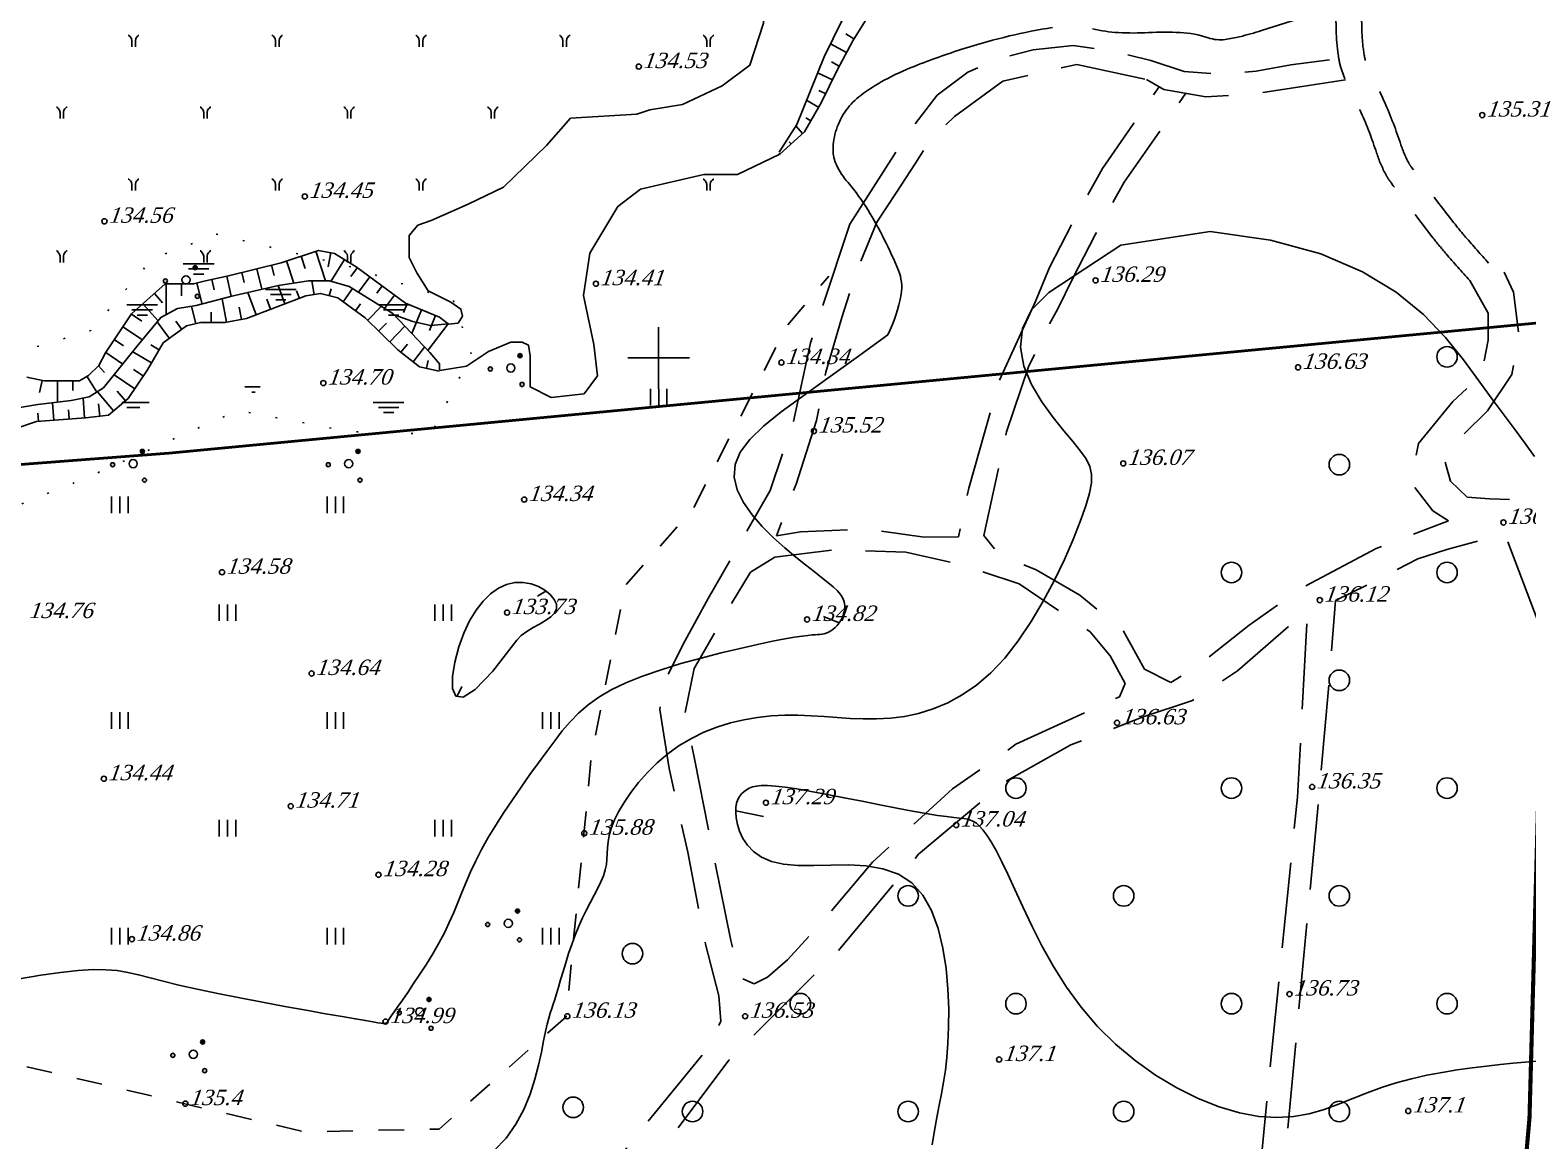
# Model space of a CAD drawing. Header units: millimetres. Extents: x 1400 to 7029, y -1119 to 1612.
# Drawn here: x 2853.9 to 2941.4, y 1367.1 to 1432 of the extents above; entities that cross this region are included whole.
import ezdxf

# ---------------------------------------------------------------- set-up
doc = ezdxf.new("R2010")
doc.units = ezdxf.units.MM
for name, pattern in [('ADOT1', [1.6, 0.1, -1.5]), ('AHIDDEN2', [3, 1.5, -1.5]), ('AHIDDEN4', [7, 5, -2])]:
    doc.linetypes.add(name, pattern=pattern)
for name, color, linetype in [('00_Північ', 7, 'Continuous'), ('00_Північ_відмітки', 7, 'Continuous'), ('01_Північ', 7, 'Continuous'), ('58', 7, 'Continuous'), ('9', 7, 'Continuous'), ('CONT-MNR', 7, 'Continuous'), ('Андрей', 7, 'Continuous'), ('кресты', 7, 'Continuous'), ('ПИКЕТЫ', 7, 'Continuous'), ('РАСТИТ', 7, 'Continuous'), ('СІТУАЦІЯ', 7, 'Continuous')]:
    doc.layers.add(name, color=color, linetype=linetype)
doc.styles.add('universw', font='timesi.ttf', dxfattribs={"oblique": 10})

# ---------------------------------------------------------------- blocks, each defined once
blk = doc.blocks.new('372')
blk.add_circle((0, 0), 1)
blk = doc.blocks.new('368')
at = {"color": 0, "linetype": 'Continuous'}
blk.add_blockref('372', (0, 0), dxfattribs=at)
blk = doc.blocks.new('402')
at = {"color": 0, "linetype": 'Continuous'}
for p, q in [((-0.81, -0.04), (-0.81, 1.58)), ((0, 1.58), (0, -0.04)), ((0.8, -0.04), (0.8, 1.58))]:
    blk.add_line(p, q, dxfattribs=at)
blk = doc.blocks.new('395_1')
at = {"linetype": 'Continuous'}
h = blk.add_hatch(color=0, dxfattribs=at)
h.paths.add_polyline_path([(-1.8, -0.1, 1), (-2.2, -0.1, 1)])
h.paths.add_polyline_path([(1.3, -1.6, 1), (0.9, -1.6, 1)])
blk.add_hatch(color=0, dxfattribs=at).paths.add_polyline_path([(1.1, 1.2, 1), (0.7, 1.2, 1)])
at = {"color": 0, "linetype": 'Continuous'}
for centre, radius in [((-2, -0.1), 0.2), ((0, 0), 0.4), ((0.9, 1.2), 0.2), ((1.1, -1.6), 0.2)]:
    blk.add_circle(centre, radius, dxfattribs=at)
blk = doc.blocks.new('403')
at = {"color": 0, "linetype": 'Continuous'}
for p, q in [((-0.45, 1.11), (-0.52, 1.11)), ((-0.38, 1.02), (-0.45, 1.11)), ((-0.31, 0.94), (-0.38, 1.02)), ((-0.21, 0.81), (-0.31, 0.94)), ((-0.17, 0.59), (-0.21, 0.81)), ((-0.17, 0), (-0.17, 0.59)), ((0.17, 0.59), (0.21, 0.81)), ((0.17, 0), (0.17, 0.59)), ((0.21, 0.81), (0.31, 0.94)), ((0.31, 0.94), (0.38, 1.02)), ((0.38, 1.02), (0.45, 1.11)), ((0.45, 1.11), (0.52, 1.11))]:
    blk.add_line(p, q, dxfattribs=at)

msp = doc.modelspace()

# ---------------------------------------------------------------- hatches: boundary and pattern name
at = {"layer": '58'}
h = msp.add_hatch(dxfattribs=at)
h.set_pattern_fill('1_468', color=3, scale=3, style=0, pattern_type=2)
h.set_pattern_definition([(0, (2819.362, 1422.821), (0, 14.7), [1.8, -12.9]), (0, (2819.962, 1422.221), (0, 14.7), [0.6, -14.1]), (0, (2819.662, 1422.521), (0, 14.7), [1.2, -13.5]), (0, (2818.762, 1418.321), (0, 14.7), [1.8, -12.9]), (0, (2819.362, 1417.721), (0, 14.7), [0.6, -14.1]), (0, (2819.062, 1418.021), (0, 14.7), [1.2, -13.5]), (0, (2826.862, 1422.221), (0, 14.7), [1.8, -12.9]), (0, (2827.462, 1421.621), (0, 14.7), [0.6, -14.1]), (0, (2827.162, 1421.921), (0, 14.7), [1.2, -13.5]), (0, (2829.862, 1410.221), (0, 14.7), [1.8, -12.9]), (0, (2830.462, 1409.621), (0, 14.7), [0.6, -14.1]), (0, (2830.162, 1409.921), (0, 14.7), [1.2, -13.5]), (0, (2821.462, 1411.121), (0, 14.7), [1.8, -12.9]), (0, (2822.062, 1410.521), (0, 14.7), [0.6, -14.1]), (0, (2821.762, 1410.821), (0, 14.7), [1.2, -13.5]), (0, (2830.162, 1415.921), (0, 14.7), [1.8, -12.9]), (0, (2830.762, 1415.321), (0, 14.7), [0.6, -14.1]), (0, (2830.462, 1415.621), (0, 14.7), [1.2, -13.5]), (0, (2823.562, 1416.821), (0, 14.7), [1.8, -12.9]), (0, (2824.162, 1416.221), (0, 14.7), [0.6, -14.1]), (0, (2823.862, 1416.521), (0, 14.7), [1.2, -13.5])])
h.paths.add_polyline_path([(2811.4891, 1422.594), (2812.7746, 1424.0814), (2813.1805, 1420.363), (2813.5188, 1416.4418), (2817.3752, 1413.3995), (2823.5319, 1416.1714), (2830.0946, 1417.794), (2836.6573, 1417.1179), (2842.5434, 1410.4248), (2848.4295, 1408.9375), (2854.1803, 1413.3319), (2860.2283, 1418.268), (2868.55, 1420.3638), (2875.0451, 1418.8765), (2879.1721, 1416.1046), (2879.2398, 1411.1693), (2876.1276, 1409.0735), (2867.6029, 1410.2904), (2864.7613, 1412.3862), (2854.2745, 1406.5721), (2847.7795, 1401.434), (2840.608, 1401.9748), (2834.9925, 1411.7102), (2829.5465, 1413.13), (2821.9013, 1410.4258), (2819.1951, 1405.6933), (2809.3173, 1409.4793), (2802.859, 1420.4431), (2792.7675, 1425.1262)])

# ---------------------------------------------------------------- linework, layer by layer
at = {"color": 6, "linetype": 'Continuous', "lineweight": 60, "flags": 128}
msp.add_lwpolyline([(3374.7034, 1362.0214, 0.24, 0.24, 0), (3263.109, 1295.3115, 0.24, 0.24, 0), (3249.1634, 1263.3117, 0.24, 0.24, 0), (3217.6097, 1221.1407, 0.24, 0.24, 0), (3221.9504, 1124.988, 0.24, 0.24, 0), (3074.2504, 1171.2569, 0.24, 0.24, 0), (2925.548, 1186.5997, 0.24, 0.24, 0), (2941.5578, 1368.4142, 0.24, 0.24, 0), (2942.8387, 1415.2605, 0, 0, 0), (3036.3911, 1417.5492, 0.24, 0.24, 0), (3140.0267, 1452.3008, 0.24, 0.24, 0), (3197.9798, 1458.7744, 0.24, 0.24, 0), (3315.7553, 1456.3401, 0.24, 0.24, 0), (3351.4513, 1474.3275, 0.24, 0.24, 0), (3374.7043, 1474.2089, 0.24, 0.24, 0)], format="xyseb", dxfattribs=at)
at = {"color": 7, "linetype": 'Continuous', "lineweight": 50, "flags": 128}
msp.add_lwpolyline([(2988.3313, 1079.2275), (2922.9913, 1084.4475), (2813.8983, 1092.7035, -0.3766589), (2787.9247, 1119.8962), (2783.6016, 1182.7664), (2781.7424, 1206.4536), (2789.3426, 1269.1769), (2794.4814, 1320.5009), (2795.8841, 1338.9113), (2799.511, 1380.6839, -0.3403459), (2821.4589, 1404.158), (2862.0179, 1407.2612), (2943.1308, 1414.9675)], format="xyb", dxfattribs=at)
at = {"layer": '00_Північ', "color": 250, "linetype": 'Continuous'}
for p, q in [((2869.756, 1418.778), (2869.9953, 1418.0511)), ((2871.4892, 1418.981), (2871.3319, 1418.1526)), ((2866.2879, 1417.8209), (2866.4348, 1417.2303)), ((2868.0346, 1418.2554), (2868.1858, 1417.6476)), ((2873.0468, 1418.1064), (2872.6665, 1417.5934)), ((2862.766, 1417.1539), (2862.766, 1416.4514)), ((2864.5355, 1417.4098), (2864.6708, 1416.8046)), ((2869.6569, 1416.3087), (2869.4883, 1416.7515)), ((2871.4005, 1416.4654), (2871.5074, 1416.8667)), ((2874.4929, 1417.0347), (2874.1814, 1416.6144)), ((2861.1802, 1416.5923), (2861.6635, 1416.0509)), ((2867.9747, 1415.6683), (2867.7489, 1416.2613)), ((2872.9415, 1415.5824), (2873.2365, 1415.9933)), ((2875.9516, 1415.9852), (2875.7463, 1415.4798)), ((2859.8404, 1415.391), (2860.4466, 1414.9841)), ((2864.4949, 1414.8979), (2864.4949, 1415.507)), ((2866.2783, 1415.0784), (2866.1456, 1415.7942)), ((2877.6192, 1415.3078), (2877.2595, 1414.4222)), ((2862.7848, 1414.4976), (2862.4273, 1414.983)), ((2874.2937, 1414.402), (2874.7496, 1414.8658)), ((2858.8372, 1413.8964), (2859.3744, 1413.5359)), ((2861.4703, 1413.3081), (2860.9811, 1413.5986)), ((2875.5954, 1413.1607), (2875.9706, 1413.6417)), ((2877.0929, 1412.2202), (2877.1916, 1412.6711)), ((2854.6194, 1411.5159), (2854.4726, 1410.8043)), ((2857.909, 1412.3589), (2858.2691, 1411.9755)), ((2860.5314, 1411.7729), (2859.9621, 1412.1539)), ((2856.4169, 1411.4921), (2856.4169, 1410.9313)), ((2859.4839, 1410.3183), (2859.0006, 1410.8862)), ((2856.2023, 1409.2601), (2856.1619, 1409.7928)), ((2857.9943, 1409.4262), (2857.9147, 1410.1359)), ((2854.4074, 1409.1241), (2854.3707, 1409.609))]:
    msp.add_line(p, q, dxfattribs=at)
at = {"layer": '00_Північ', "linetype": 'Continuous'}
for p, q in [((2870.6108, 1419.0594), (2871.1822, 1417.3243)), ((2872.2848, 1418.5849), (2871.493, 1417.3019)), ((2867.1612, 1418.0382), (2867.4594, 1416.8398)), ((2868.9011, 1418.4965), (2869.3294, 1417.1958)), ((2861.866, 1417.1539), (2861.866, 1415.3595)), ((2863.6602, 1417.2008), (2863.9666, 1415.9746)), ((2865.4139, 1417.606), (2865.6761, 1416.4322)), ((2868.8158, 1415.9885), (2868.4093, 1417.0563)), ((2870.5237, 1416.5355), (2870.3867, 1417.3243)), ((2872.2105, 1416.1073), (2872.7651, 1416.8798)), ((2873.7698, 1417.5705), (2873.1027, 1416.6703)), ((2860.5088, 1415.993), (2861.3964, 1414.9988)), ((2865.3934, 1414.9144), (2865.1387, 1416.2884)), ((2867.1336, 1415.3481), (2866.6371, 1416.6524)), ((2875.216, 1416.4988), (2874.6373, 1415.718)), ((2863.6029, 1414.8323), (2863.353, 1415.8408)), ((2873.6519, 1415.0329), (2874.4435, 1415.8383)), ((2876.7854, 1415.6465), (2876.2203, 1414.2555)), ((2859.3388, 1414.6437), (2860.4817, 1413.8766)), ((2862.0602, 1413.9638), (2861.3446, 1414.9352)), ((2874.9356, 1413.7711), (2875.824, 1414.6749)), ((2878.3623, 1414.8122), (2877.1553, 1413.2661)), ((2876.305, 1412.6072), (2876.9711, 1413.4611)), ((2858.3357, 1413.1492), (2859.3429, 1412.4731)), ((2861.0107, 1412.5343), (2859.918, 1413.1832)), ((2857.2413, 1411.758), (2857.8139, 1410.8325)), ((2860.0308, 1411.025), (2858.8241, 1411.8327)), ((2855.5169, 1411.4921), (2855.5169, 1410.2476)), ((2858.7985, 1409.735), (2857.847, 1410.8531)), ((2855.3049, 1409.1921), (2855.2277, 1410.2104)), ((2857.0997, 1409.3282), (2857.0119, 1410.4861))]:
    msp.add_line(p, q, dxfattribs=at)
at = {"layer": '00_Північ', "linetype": 'Continuous', "flags": 128}
for points in [[(2878.3644, 1414.8037), (2878.9349, 1414.8683), (2879.182, 1415.2739), (2879.0937, 1415.6795), (2878.4997, 1416.0851), (2877.1871, 1416.7548), (2876.5254, 1417.8067), (2876.0751, 1418.6937), (2876.0751, 1419.9747), (2876.5899, 1420.5942), (2877.3674, 1420.8567), (2879.5178, 1421.811), (2881.5877, 1422.813), (2884.0992, 1425.2497), (2885.5055, 1426.8409), (2889.3849, 1427.0801), (2890.1481, 1427.3343), (2892.0561, 1427.6348), (2894.3604, 1428.7334), (2895.9922, 1429.9307), (2896.7933, 1432.3963), (2896.7933, 1434.9479)], [(2897.7305, 1424.7381), (2899.1767, 1426.0377), (2900.1624, 1427.7267), (2901.0919, 1429.6534), (2902.0042, 1431.3564), (2903.4805, 1433.7273)], [(2877.8751, 1412.086), (2879.4305, 1412.3451), (2880.7178, 1413.2027), (2882.0074, 1413.7419), (2882.6834, 1413.7419), (2883.048, 1413.5819), (2883.1548, 1412.9419), (2883.1548, 1411.1375), (2884.3767, 1410.5108), (2886.3003, 1410.7392), (2887.0774, 1411.7914), (2886.8643, 1413.6203), (2886.2641, 1416.4737), (2886.6309, 1418.9593), (2888.2688, 1421.675), (2889.5972, 1422.681), (2893.3061, 1423.5514), (2895.2729, 1423.5514), (2897.7455, 1424.7308)], [(2877.8478, 1412.1142), (2877.8478, 1412.4816), (2877.2776, 1413.1367), (2875.1233, 1415.4164), (2872.5691, 1417.0014), (2871.4128, 1417.3243), (2870.1884, 1417.3243), (2868.4344, 1417.062), (2865.7036, 1416.4396), (2863.6268, 1415.8836), (2862.5245, 1415.7111), (2861.5551, 1415.1935), (2860.1652, 1413.4883), (2858.2159, 1411.0819), (2857.3666, 1410.5551), (2856.309, 1410.3495), (2854.3699, 1410.1), (2853.3123, 1409.9238)], [(2853.0227, 1408.6913), (2854.2895, 1409.1151), (2857.1621, 1409.3329), (2858.5027, 1409.4832), (2859.6556, 1410.4644), (2860.7724, 1412.1329), (2861.7037, 1413.7011), (2863.0548, 1414.6965), (2863.8675, 1414.8979), (2865.3047, 1414.8979), (2866.5644, 1415.1314), (2870.0254, 1416.449), (2870.895, 1416.5999), (2871.8953, 1416.3336), (2873.503, 1415.1793), (2875.4074, 1413.3074), (2876.6873, 1412.309), (2877.8268, 1412.0594)], [(2875.1361, 1415.3723), (2876.2923, 1414.9554), (2877.3174, 1414.7171), (2878.3644, 1414.8154)]]:
    msp.add_lwpolyline(points, dxfattribs=at)
at = {"layer": '00_Північ', "color": 5, "linetype": 'Continuous', "flags": 128}
msp.add_lwpolyline([(2897.7084, 1424.8429), (2898.7283, 1426.4782), (2900.322, 1430.414), (2901.3834, 1432.5634)], dxfattribs=at)
at = {"layer": '00_Північ', "linetype": 'AHIDDEN4', "flags": 128}
msp.add_lwpolyline([(2907.9482, 1426.9412), (2910.7775, 1429.0039), (2915.1084, 1429.9773), (2919.1634, 1429.1002)], dxfattribs=at)
at = {"layer": '00_Північ_відмітки', "color": 7, "linetype": 'Continuous'}
msp.add_circle((2889.4958, 1429.8508), 0.15, dxfattribs=at)
at = {"layer": '9', "color": 3, "linetype": 'ADOT1', "flags": 128}
msp.add_lwpolyline([(2801.6533, 1423.0556), (2804.8831, 1425.3461), (2809.9884, 1425.5022), (2813.7392, 1423.9926), (2813.9997, 1421.598), (2813.5146, 1415.5591), (2818.6967, 1414.117), (2822.8293, 1416.0179), (2829.289, 1418.6285), (2837.5541, 1416.9898), (2841.6211, 1412.8603), (2850.2142, 1412.2704), (2857.4574, 1414.4234), (2861.0652, 1418.6185), (2864.8041, 1420.0605), (2872.4133, 1418.2252), (2878.6593, 1416.1886), (2879.7088, 1413.0423), (2877.3474, 1408.3884), (2872.6244, 1408.5195), (2866.0648, 1409.7649), (2857.0781, 1405.7665), (2845.9641, 1401.3012), (2839.1421, 1404.0542), (2835.9935, 1411.7889), (2831.4674, 1413.5587), (2824.3174, 1410.4124), (2820.7096, 1405.4308), (2818.7778, 1402.8778), (2812.2838, 1404.3199), (2806.5113, 1411.268), (2801.6572, 1419.1337), (2801.1356, 1422.0314)], dxfattribs=at)
at = {"layer": 'CONT-MNR', "color": 250, "linetype": 'Continuous'}
for p, q in [((2902.0723, 1431.4658), (2901.6016, 1431.759)), ((2901.2151, 1429.8834), (2900.7598, 1430.1272)), ((2900.4231, 1428.2672), (2900.0172, 1428.463)), ((2899.5576, 1426.6904), (2899.2569, 1426.8658)), ((2898.3999, 1425.3397), (2898.2873, 1425.465))]:
    msp.add_line(p, q, dxfattribs=at)
at = {"layer": 'CONT-MNR', "linetype": 'Continuous'}
for p, q in [((2901.6401, 1430.6767), (2900.7003, 1431.1801)), ((2900.8142, 1429.0778), (2899.9498, 1429.4948)), ((2900.0112, 1427.4677), (2899.2976, 1427.8841)), ((2899.0693, 1425.9412), (2898.6703, 1426.3852)), ((2897.7305, 1424.7381), (2897.6789, 1424.7955))]:
    msp.add_line(p, q, dxfattribs=at)
at = {"layer": 'CONT-MNR', "color": 30, "linetype": 'Continuous', "flags": 128}
for points in [[(2916.0132, 1432.0613, 0.0450399), (2917.5305, 1431.8401, 0.026696), (2919.2928, 1431.8378, -0.0253768), (2921.1465, 1431.8401, -0.0687306), (2922.7783, 1431.5319, 0.1155898), (2923.7698, 1431.4386, 0.025814), (2924.6136, 1431.5991, 0.0166327), (2925.8969, 1431.9582), (2929.7279, 1433.1691)], [(2904.0459, 1414.1834, 0.077786), (2904.8286, 1416.5452, 0.1394745), (2904.6709, 1417.9424, 0.0192864), (2903.8433, 1419.7559, 0.0197803), (2902.9008, 1421.4558, 0.0413302), (2901.7239, 1423.0753, -0.0667973), (2901.0457, 1424.1159, -0.1115194), (2900.8483, 1424.9899, -0.0820396), (2901.0457, 1426.1848, -0.0737314), (2901.6246, 1427.3116, -0.0773914), (2902.4706, 1428.1732, -0.0357038), (2903.8454, 1429.0518, -0.0302551), (2905.5894, 1429.866, -0.0170094), (2908.5064, 1430.9053, -0.0190692), (2911.1685, 1431.6424, -0.0183267), (2913.6852, 1432.1404, -0.0434815)]]:
    msp.add_lwpolyline(points, format="xyb", dxfattribs=at)
for points, elevation in [([(2913.4651, 1416.6455), (2917.6714, 1419.4159), (2922.8844, 1420.2176)], 40.8), ([(2884.0665, 1399.2049), (2883.5749, 1398.8993)], 40.2), ([(2901.2058, 1397.3434), (2900.3003, 1397.7106)], 40.5), ([(2878.8877, 1393.053), (2879.1444, 1393.6198)], 40.2), ([(2895.1638, 1386.3595), (2896.7821, 1386.0353)], 41.1)]:
    msp.add_lwpolyline(points, dxfattribs=dict(at, elevation=elevation))
for points in [[(2941.8576, 1407.0715), (2941.3051, 1407.8307), (2940.7165, 1408.6207), (2940.0773, 1409.4735), (2939.3731, 1410.4211), (2938.5894, 1411.4955), (2937.7022, 1412.7123), (2936.65, 1414.0228), (2935.3614, 1415.3622), (2933.7655, 1416.6653), (2931.7909, 1417.8674), (2929.3667, 1418.9034), (2926.4216, 1419.7085), (2922.8844, 1420.2176)], [(2913.4651, 1416.6455), (2912.4417, 1415.6294), (2911.9154, 1414.5535), (2911.7997, 1413.4484), (2912.0078, 1412.345), (2912.453, 1411.274), (2913.0487, 1410.2663), (2913.7082, 1409.3525), (2914.3449, 1408.5636), (2914.8865, 1407.9181), (2915.3189, 1407.3856), (2915.6421, 1406.9238), (2915.8564, 1406.49), (2915.962, 1406.042), (2915.9592, 1405.537), (2915.8481, 1404.9328), (2915.6289, 1404.1867), (2915.3036, 1403.2705), (2914.8809, 1402.2128), (2914.3713, 1401.0563), (2913.7853, 1399.8438), (2913.1333, 1398.6181), (2912.4258, 1397.4219), (2911.6733, 1396.298), (2910.8862, 1395.2891), (2910.0743, 1394.4288), (2909.2441, 1393.7139), (2908.4012, 1393.1318), (2907.5515, 1392.6702), (2906.7006, 1392.3165), (2905.8543, 1392.0582), (2905.0184, 1391.8829), (2904.1985, 1391.7782), (2903.3986, 1391.7314), (2902.616, 1391.7298), (2901.8459, 1391.7607), (2901.0839, 1391.8113), (2900.3253, 1391.8688), (2899.5655, 1391.9203), (2898.8, 1391.9531), (2898.0241, 1391.9544), (2897.2352, 1391.9131), (2896.4381, 1391.825), (2895.6395, 1391.6878), (2894.8464, 1391.4989), (2894.0653, 1391.256), (2893.3031, 1390.9565), (2892.5666, 1390.598), (2891.8625, 1390.1781), (2891.1972, 1389.6972), (2890.5761, 1389.1674), (2890.0041, 1388.6034), (2889.4864, 1388.0202), (2889.0277, 1387.4326), (2888.6332, 1386.8556), (2888.3079, 1386.3039), (2888.0567, 1385.7925), (2887.8811, 1385.3323), (2887.7689, 1384.9183), (2887.7041, 1384.5416), (2887.6709, 1384.1933), (2887.6535, 1383.8645), (2887.6361, 1383.5463), (2887.6027, 1383.2298), (2887.5377, 1382.906), (2887.4289, 1382.5674), (2887.2804, 1382.211), (2887.0997, 1381.8354), (2886.8948, 1381.4391), (2886.6732, 1381.0205), (2886.4428, 1380.578), (2886.2113, 1380.1102), (2885.9864, 1379.6154), (2885.7746, 1379.0944), (2885.5771, 1378.5571), (2885.3937, 1378.0155), (2885.2243, 1377.4816), (2885.0688, 1376.9677), (2884.927, 1376.4856), (2884.7989, 1376.0476), (2884.6842, 1375.6657), (2884.5823, 1375.3458), (2884.49, 1375.0692), (2884.4037, 1374.811), (2884.3196, 1374.5464), (2884.2339, 1374.2505), (2884.1431, 1373.8984), (2884.0433, 1373.4653), (2883.9308, 1372.9263), (2883.7999, 1372.2655), (2883.6359, 1371.5039), (2883.4222, 1370.6713), (2883.1421, 1369.7976), (2882.7791, 1368.9127), (2882.3163, 1368.0464), (2881.7372, 1367.2287), (2881.0251, 1366.4895)], [(2904.0459, 1414.1834), (2902.2022, 1412.8282), (2900.5429, 1411.6431), (2899.0797, 1410.6012), (2897.8245, 1409.6759), (2896.7892, 1408.8402), (2895.9855, 1408.0673), (2895.4254, 1407.3306), (2895.1206, 1406.6031), (2895.0739, 1405.8645), (2895.2521, 1405.1202), (2895.6127, 1404.3818), (2896.1133, 1403.6612), (2896.7114, 1402.9701), (2897.3648, 1402.3202), (2898.031, 1401.7233), (2898.6676, 1401.1912), (2899.2397, 1400.7319), (2899.7422, 1400.3388), (2900.1773, 1400.0015), (2900.5474, 1399.7098), (2900.8548, 1399.4532), (2901.1018, 1399.2214), (2901.2908, 1399.0041), (2901.4241, 1398.791), (2901.5046, 1398.574), (2901.5379, 1398.3546), (2901.5302, 1398.1366), (2901.4878, 1397.9238), (2901.4168, 1397.7199), (2901.3235, 1397.5288), (2901.2141, 1397.3541), (2901.0948, 1397.1998), (2900.971, 1397.0686), (2900.8443, 1396.9595), (2900.7157, 1396.8707), (2900.5861, 1396.8003), (2900.4563, 1396.7463), (2900.3272, 1396.7069), (2900.1997, 1396.6802), (2900.0746, 1396.6642), (2899.9491, 1396.6563), (2899.8048, 1396.6502), (2899.6197, 1396.6392), (2899.3717, 1396.6163), (2899.0389, 1396.5745), (2898.5991, 1396.5071), (2898.0302, 1396.4069), (2897.3103, 1396.2672), (2896.4276, 1396.0828), (2895.4114, 1395.856), (2894.3014, 1395.5909), (2893.1372, 1395.2917), (2891.9586, 1394.9624), (2890.8053, 1394.6073), (2889.7168, 1394.2303), (2888.7328, 1393.8357), (2887.8828, 1393.4261), (2887.1551, 1392.9988), (2886.5275, 1392.5499), (2885.9781, 1392.0751), (2885.485, 1391.5704), (2885.026, 1391.0318), (2884.5793, 1390.4551), (2884.1227, 1389.8362), (2883.6399, 1389.1735), (2883.1363, 1388.4749), (2882.6232, 1387.7505), (2882.1115, 1387.0108), (2881.6125, 1386.2659), (2881.1372, 1385.5261), (2880.6968, 1384.8017), (2880.3023, 1384.103), (2879.9609, 1383.4374), (2879.6642, 1382.8012), (2879.3998, 1382.1878), (2879.1554, 1381.5907), (2878.9187, 1381.0033), (2878.6772, 1380.4191), (2878.4186, 1379.8316), (2878.1305, 1379.2341), (2877.8048, 1378.6233), (2877.4499, 1378.0084), (2877.0784, 1377.4017), (2876.703, 1376.8157), (2876.3361, 1376.2626), (2875.9904, 1375.7549), (2875.6786, 1375.3049), (2875.4132, 1374.9249), (2875.2035, 1374.6236), (2875.0452, 1374.3946), (2874.9308, 1374.2276), (2874.8527, 1374.1126), (2874.8034, 1374.0392), (2874.7751, 1373.9975), (2874.7604, 1373.9771), (2874.7517, 1373.968), (2874.7427, 1373.9616), (2874.732, 1373.9561), (2874.7196, 1373.9515), (2874.7054, 1373.9476), (2874.6895, 1373.9443), (2874.6716, 1373.9416), (2874.6519, 1373.9392), (2874.6301, 1373.9372), (2874.602, 1373.9361), (2874.5458, 1373.9401), (2874.4355, 1373.9538), (2874.2449, 1373.9819), (2873.948, 1374.0294), (2873.5187, 1374.1009), (2872.931, 1374.2011), (2872.1587, 1374.335), (2871.1883, 1374.5052), (2870.0564, 1374.7067), (2868.8117, 1374.9326), (2867.5033, 1375.1759), (2866.1802, 1375.4295), (2864.8913, 1375.6865), (2863.6855, 1375.9398), (2862.6119, 1376.1825), (2861.7039, 1376.4078), (2860.9329, 1376.61), (2860.2551, 1376.7836), (2859.6265, 1376.923), (2859.003, 1377.0229), (2858.3408, 1377.0776), (2857.5957, 1377.0816), (2856.724, 1377.0296), (2855.6955, 1376.9183), (2854.537, 1376.7541), (2853.2888, 1376.5455)], [(2882.3634, 1396.3252), (2880.9664, 1394.5212), (2879.9374, 1393.4551), (2879.2315, 1393.0087), (2878.8035, 1393.0638), (2878.6084, 1393.5023), (2878.6013, 1394.2059), (2878.7371, 1395.0566), (2878.9708, 1395.9362), (2879.2639, 1396.7458), (2879.6033, 1397.4635), (2879.9826, 1398.0869), (2880.3954, 1398.6135), (2880.8351, 1399.0407), (2881.2954, 1399.3661), (2881.7696, 1399.5871), (2882.2514, 1399.7011), (2882.7324, 1399.7091), (2883.1973, 1399.625), (2883.6291, 1399.4663), (2884.0106, 1399.2505), (2884.3246, 1398.9948), (2884.5542, 1398.7167), (2884.6821, 1398.4336), (2884.6913, 1398.1629), (2884.5724, 1397.9178), (2884.3464, 1397.6939), (2884.0424, 1397.483), (2883.6893, 1397.2765), (2883.3159, 1397.0659), (2882.9512, 1396.8428), (2882.6241, 1396.5987), (2882.3634, 1396.3252)]]:
    msp.add_lwpolyline(points, dxfattribs=at)
at = {"layer": 'CONT-MNR', "color": 30, "linetype": 'Continuous', "elevation": 41.1}
msp.add_lwpolyline([(2941.9652, 1371.7404), (2941.3106, 1371.6796), (2940.6047, 1371.6099), (2939.8493, 1371.5312), (2939.0475, 1371.4425), (2938.2076, 1371.3402), (2937.3391, 1371.2199), (2936.4516, 1371.0771), (2935.5548, 1370.9075), (2934.6581, 1370.7066), (2933.7711, 1370.4701), (2932.9035, 1370.1936), (2932.0607, 1369.8775), (2931.2322, 1369.5416), (2930.4034, 1369.2107), (2929.5598, 1368.9095), (2928.6866, 1368.6626), (2927.7694, 1368.4949), (2926.7935, 1368.431), (2925.7443, 1368.4956), (2924.6139, 1368.7079), (2923.4201, 1369.0649), (2922.1876, 1369.5578), (2920.941, 1370.1781), (2919.7048, 1370.9172), (2918.5035, 1371.7664), (2917.3618, 1372.7172), (2916.3042, 1373.7609), (2915.3499, 1374.8854), (2914.4965, 1376.0651), (2913.7362, 1377.2708), (2913.0614, 1378.4732), (2912.4642, 1379.6433), (2911.9369, 1380.7519), (2911.4718, 1381.7697), (2911.0611, 1382.6677), (2910.6974, 1383.4238), (2910.3757, 1384.0452), (2910.0909, 1384.5462), (2909.8383, 1384.9409), (2909.6132, 1385.2438), (2909.4106, 1385.4691), (2909.2259, 1385.631), (2909.0541, 1385.744), (2908.8879, 1385.8214), (2908.7102, 1385.8737), (2908.501, 1385.9105), (2908.2407, 1385.9415), (2907.9093, 1385.9763), (2907.4872, 1386.0245), (2906.9545, 1386.0958), (2906.2914, 1386.1998), (2905.4877, 1386.3427), (2904.5704, 1386.5174), (2903.5764, 1386.7133), (2902.5422, 1386.9198), (2901.5046, 1387.1265), (2900.5002, 1387.3227), (2899.5657, 1387.4979), (2898.7378, 1387.6416), (2898.0443, 1387.7455), (2897.4772, 1387.8107), (2897.0197, 1387.8408), (2896.6551, 1387.8392), (2896.3665, 1387.8094), (2896.1371, 1387.7548), (2895.9502, 1387.6789), (2895.7888, 1387.5852), (2895.6398, 1387.4758), (2895.5036, 1387.3477), (2895.3845, 1387.1967), (2895.2866, 1387.0185), (2895.2139, 1386.8086), (2895.1707, 1386.5629), (2895.161, 1386.2769), (2895.1889, 1385.9465), (2895.2599, 1385.5713), (2895.3848, 1385.167), (2895.5757, 1384.7534), (2895.8449, 1384.3501), (2896.2045, 1383.977), (2896.6667, 1383.6537), (2897.2435, 1383.3999), (2897.9472, 1383.2355), (2898.7819, 1383.1696), (2899.7191, 1383.1699), (2900.7225, 1383.1935), (2901.7557, 1383.1976), (2902.7823, 1383.1392), (2903.7658, 1382.9755), (2904.6699, 1382.6637), (2905.458, 1382.1609), (2906.1025, 1381.4391), (2906.6096, 1380.5297), (2906.9943, 1379.4788), (2907.2716, 1378.3329), (2907.4564, 1377.1381), (2907.5637, 1375.9407), (2907.6084, 1374.7869), (2907.6055, 1373.723), (2907.5682, 1372.7829), (2907.5029, 1371.9511), (2907.4141, 1371.1999), (2907.3066, 1370.5014), (2907.1849, 1369.828), (2907.0537, 1369.1517), (2906.9175, 1368.4448), (2906.781, 1367.6796), (2906.6461, 1366.8362)], dxfattribs=at)
at = {"layer": 'Андрей', "linetype": 'Continuous', "flags": 128}
msp.add_lwpolyline([(2878.3623, 1414.8122), (2877.8451, 1415.216), (2875.8571, 1416.0236), (2872.9802, 1418.1558), (2871.7115, 1418.9387), (2870.781, 1419.1155), (2868.5847, 1418.3923), (2865.5155, 1417.6287), (2864.1692, 1417.328), (2863.4722, 1417.1539), (2861.8091, 1417.1539), (2859.8492, 1415.4041), (2858.3164, 1413.1205), (2857.9323, 1412.3809), (2857.3232, 1411.8086), (2856.8115, 1411.4921), (2855.9229, 1411.4921), (2854.7349, 1411.4921), (2853.7289, 1411.6996)], dxfattribs=at)
at = {"layer": 'кресты', "color": 3, "linetype": 'Continuous'}
for p, q in [((2890.6513, 1411.0275), (2890.6513, 1414.6275)), ((2888.8513, 1412.8275), (2892.4513, 1412.8275))]:
    msp.add_line(p, q, dxfattribs=at)
at = {"layer": 'ПИКЕТЫ', "color": 7, "linetype": 'Continuous'}
for centre in [(2938.7967, 1427.0179), (2869.9727, 1422.268), (2858.2622, 1420.8117), (2886.9884, 1417.1641), (2916.1966, 1417.3595), (2897.8293, 1412.5584), (2928.0315, 1412.2767), (2871.056, 1411.3584), (2899.7331, 1408.5545), (2917.8143, 1406.6633), (2882.7987, 1404.5506), (2940.0335, 1403.2142), (2865.1344, 1400.3022), (2929.2997, 1398.6736), (2881.7967, 1397.9441), (2899.3323, 1397.5437), (2870.3714, 1394.3868), (2917.4487, 1391.5032), (2858.2299, 1388.2358), (2928.8539, 1387.7589), (2869.1521, 1386.6342), (2896.9274, 1386.8332), (2908.05, 1385.5319), (2886.3088, 1385.0528), (2874.2814, 1382.6291), (2859.8706, 1378.8632), (2927.5299, 1375.6547), (2874.6903, 1374.043), (2885.3172, 1374.3572), (2895.7138, 1374.3572), (2910.5581, 1371.8271), (2862.9942, 1369.2484), (2934.4714, 1368.8206)]:
    msp.add_circle(centre, 0.15, dxfattribs=at)
at = {"layer": 'РАСТИТ', "color": 7, "linetype": 'AHIDDEN2', "flags": 128}
msp.add_lwpolyline([(2844.9568, 1373.4597), (2869.9671, 1367.6023), (2877.8212, 1367.767), (2885.2504, 1374.3288), (2886.7355, 1389.663), (2888.7155, 1399.556), (2892.6756, 1404.0078), (2898.1208, 1414.6428), (2900.5958, 1417.6107)], dxfattribs=at)
at = {"layer": 'СІТУАЦІЯ', "color": 7, "linetype": 'AHIDDEN4', "flags": 128}
for points in [[(2938.0618, 1417.3574, -0.0070318), (2936.6819, 1418.9156, -0.0124054), (2935.9346, 1419.8286, -0.0045529), (2933.4446, 1423.0906, -0.0374213), (2933.1756, 1423.5121, -0.0444995), (2932.6174, 1424.8165, 0.0251982), (2931.7224, 1427.1534, 0.0164227), (2931.0372, 1428.5756, -0.0283818), (2930.6602, 1429.4082, -0.0505309), (2930.4136, 1430.3087, -0.0323895), (2930.266, 1431.7557, -0.0120634), (2930.2452, 1433.3851, -0.011617), (2930.3037, 1435.0761, -0.0142844), (2930.4708, 1437.005, 0.0171084), (2930.6012, 1438.6164, 0.0138344), (2930.6328, 1440.2882, 0.0185913), (2930.5756, 1441.5313, 0.0142315), (2930.4789, 1442.3936, 0.0082132), (2930.2446, 1443.8786, 0.0135899), (2929.7628, 1446.2544, 0.0213543), (2929.3512, 1447.7417, 0.0174441), (2928.7477, 1449.4076, -0.0099586), (2927.6472, 1452.309, -0.0056011), (2926.9893, 1454.2209, -0.0091613), (2926.6217, 1455.4012, -0.0670538), (2926.4829, 1456.3215, -0.0456867), (2926.5858, 1457.6804, -0.0520152), (2926.9627, 1459.0382, -0.0537652), (2927.595, 1460.2462, -0.0176628), (2928.5231, 1461.5328, -0.0175364), (2929.5466, 1462.7596, -0.0098188), (2931.0485, 1464.3717, -0.0101642), (2932.5604, 1465.8698, -0.0523733), (2934.4577, 1467.3297, 0.0927894), (2935.4648, 1468.2424), (2937.5744, 1471.0204), (2940.362, 1474.6911, -0.0393009), (2940.8632, 1475.2533, 0.0070066), (2943.8676, 1478.2146, 0.0051894), (2944.5916, 1478.9639, 0.0024641), (2946.0919, 1480.565)], [(2939.1707, 1418.3676, -0.0070318), (2937.8188, 1419.8942, -0.0124054), (2937.1186, 1420.7496, -0.0045529), (2934.6452, 1423.9899, -0.0374213), (2934.4968, 1424.2223, -0.0444995), (2934.0434, 1425.2818, 0.0251982), (2933.0944, 1427.7597, 0.0164227), (2932.3664, 1429.2707, -0.0283818), (2932.0596, 1429.9483, -0.0505309), (2931.8928, 1430.5572, -0.0323895), (2931.765, 1431.811, -0.0120634), (2931.7451, 1433.368, -0.011617), (2931.8012, 1434.9894, -0.0142844), (2931.9609, 1436.8329, 0.0171084), (2932.0996, 1438.5466, 0.0138344), (2932.1327, 1440.3014, 0.0185913), (2932.0704, 1441.6558, 0.0142315), (2931.9643, 1442.603, 0.0082132), (2931.7223, 1444.1367, 0.0135899), (2931.2242, 1446.5924, 0.0213543), (2930.7785, 1448.2031, 0.0174441), (2930.1393, 1449.9674, -0.0099586), (2929.06, 1452.8129, -0.0056011), (2928.413, 1454.693, -0.0091613), (2928.0618, 1455.8209, -0.0670538), (2927.9828, 1456.3452, -0.0456867), (2928.065, 1457.4312, -0.0520152), (2928.3587, 1458.4891, -0.0537652), (2928.8418, 1459.4122, -0.0176628), (2929.7078, 1460.6128, -0.0175364), (2930.664, 1461.7589, -0.0098188), (2932.1257, 1463.3279, -0.0101642), (2933.5943, 1464.7831, -0.0523733), (2935.2432, 1466.0519, 0.0927894), (2936.6593, 1467.3352), (2938.769, 1470.1132), (2941.5566, 1473.7839, -0.0393009), (2941.9011, 1474.1703, 0.0070066), (2944.9354, 1477.1612, 0.0051894), (2945.6811, 1477.9329, 0.0024641), (2947.1915, 1479.5448, 0.0024641)]]:
    msp.add_lwpolyline(points, format="xyb", dxfattribs=at)
for points in [[(2901.8217, 1420.6425), (2903.6602, 1423.5068), (2905.2809, 1426.0317), (2906.9333, 1428.1767), (2908.7206, 1429.5325), (2910.7233, 1430.3718), (2912.5536, 1430.8237), (2914.8792, 1431.082), (2916.9895, 1430.8022), (2919.4228, 1430.1996), (2921.3729, 1429.5624), (2923.3181, 1429.4268), (2925.5799, 1429.5775), (2927.6005, 1429.9542), (2930.4136, 1430.3087)], [(2919.1634, 1429.1002), (2920.1795, 1428.5231), (2922.6394, 1428.0909), (2925.2884, 1428.2259), (2928.2619, 1428.6852), (2930.7967, 1429.0767)], [(2912.6641, 1416.081), (2913.4942, 1418.1132), (2914.8486, 1420.7253), (2916.5977, 1423.8976), (2918.3992, 1426.4936), (2919.9127, 1428.6746)], [(2913.9915, 1415.688), (2914.8571, 1417.483), (2916.1714, 1420.0178), (2917.8741, 1423.1057), (2919.6316, 1425.6384), (2921.4754, 1428.2954)], [(2903.4093, 1420.7586), (2904.5315, 1422.4747), (2905.6657, 1424.2091), (2906.5939, 1425.6286), (2907.9482, 1426.9412)], [(2901.8217, 1420.6425), (2899.5373, 1413.717), (2898.5305, 1409.0741), (2897.1699, 1405.0748), (2895.2339, 1401.6701), (2893.5444, 1398.7744)], [(2912.6641, 1416.081), (2910.5503, 1411.4636), (2908.7805, 1405.2251), (2908.1906, 1402.376), (2906.181, 1402.3591), (2902.8023, 1402.8302), (2898.9521, 1402.6732), (2897.5377, 1402.4376), (2898.687, 1405.4571), (2899.8873, 1409.1714), (2900.4294, 1411.9958), (2901.3571, 1415.1872), (2902.2477, 1417.9342), (2903.4093, 1420.7586)], [(2973.6925, 1419.5326), (2972.6601, 1415.4063), (2971.677, 1411.4275), (2971.3328, 1409.4626), (2969.0223, 1408.5784), (2966.2997, 1407.5833), (2959.4665, 1406.0114), (2955.1896, 1404.8816), (2951.4043, 1404.3413), (2948.6513, 1404.1939), (2944.6984, 1404.3893), (2941.1589, 1404.5366), (2939.2416, 1404.5857), (2937.9143, 1404.684), (2936.9311, 1405.6173), (2936.6362, 1406.7471), (2937.3735, 1408.0243), (2939.0941, 1409.7435), (2940.5198, 1411.8558), (2940.9622, 1414.0171), (2940.6181, 1416.6697), (2940.0773, 1417.8486)], [(2938.0618, 1417.3574), (2939.1433, 1415.4417), (2939.1433, 1413.8698), (2938.75, 1411.8558), (2937.0786, 1410.2839), (2935.063, 1407.8278), (2934.6206, 1405.5682), (2935.8988, 1403.898), (2936.8328, 1403.3086), (2932.605, 1401.6875), (2928.3154, 1399.4183), (2925.1692, 1397.2079), (2922.0721, 1394.7518), (2920.5849, 1393.8601), (2919.061, 1394.6461), (2917.832, 1396.8566), (2915.2757, 1398.9688), (2912.7194, 1400.4425), (2910.5072, 1401.3758), (2909.6715, 1402.4565), (2910.9927, 1408.5162), (2912.2709, 1412.2986), (2913.2049, 1414.2635), (2913.9915, 1415.688)], [(2942.8289, 1343.1317), (2939.4725, 1342.7324), (2934.6775, 1342.8922), (2930.442, 1342.7324), (2926.0467, 1343.3713), (2925.2475, 1343.6108), (2925.9668, 1351.2768), (2927.2454, 1365.89), (2929.1641, 1386.3091), (2929.8035, 1393.4959), (2930.2199, 1398.6521), (2932.7009, 1399.872), (2935.0243, 1401.0918), (2936.7177, 1401.6427), (2938.7655, 1402.1936), (2940.1831, 1402.3904), (2942.1128, 1397.2749), (2943.817, 1391.9046), (2943.3838, 1385.5692), (2942.833, 1378.3091), (2942.876, 1359.8482), (2942.8264, 1352.7641), (2942.8758, 1344.1163), (2942.7766, 1343.1255)], [(2896.0338, 1400.3), (2897.4474, 1401.1767), (2900.9083, 1401.6151), (2905.1005, 1401.469), (2908.4152, 1400.7383), (2911.73, 1399.6181), (2915.8804, 1396.8273), (2917.0503, 1395.4148), (2917.9277, 1393.8074), (2917.5865, 1393.0281), (2911.542, 1390.2517), (2907.8359, 1387.648), (2903.1563, 1383.3617), (2900.329, 1380.0008), (2898.1842, 1377.6628), (2897.0143, 1376.6399), (2896.2344, 1376.2502), (2895.4544, 1376.5912), (2894.8695, 1378.7831), (2893.8458, 1383.8974), (2892.7734, 1389.3041), (2892.1876, 1392.0028), (2892.7239, 1394.6817), (2894.8687, 1398.3835), (2896.0338, 1400.3)], [(2893.5444, 1398.7744), (2892.181, 1396.2834), (2890.9317, 1393.7867), (2890.7163, 1392.2801), (2891.2763, 1388.8365), (2892.3554, 1383.9522), (2893.3893, 1378.5715), (2894.1648, 1375.5583), (2894.2954, 1374.0733), (2893.5631, 1372.5237), (2889.2983, 1367.3152), (2885.2374, 1362.1345), (2881.4895, 1357.0981), (2877.9488, 1351.9529), (2875.1056, 1347.8636), (2873.2963, 1345.1086), (2873.0378, 1344.8073), (2872.7434, 1344.4682)], [(2923.7765, 1344.256), (2917.7619, 1344.4997), (2906.4643, 1346.0428), (2897.605, 1346.6113), (2889.0708, 1346.9361), (2883.1375, 1346.5301), (2880.2115, 1346.2864), (2878.9111, 1347.0986), (2878.9924, 1349.2914), (2881.512, 1353.5146), (2887.099, 1361.5409), (2894.7638, 1371.796), (2901.1295, 1378.1568), (2905.8472, 1383.8211), (2910.7766, 1387.979), (2914.7457, 1390.2179), (2918.9806, 1391.8481), (2921.8614, 1392.8076), (2924.4861, 1394.5347), (2927.943, 1397.5412), (2928.5832, 1397.925), (2927.9938, 1387.1674), (2927.0321, 1377.7266), (2925.5636, 1362.8274), (2924.3215, 1347.59), (2923.7765, 1344.256)]]:
    msp.add_lwpolyline(points, dxfattribs=at)

# ---------------------------------------------------------------- block references
at = {"layer": '01_Північ', "color": 7, "xscale": 0.6, "yscale": 0.6, "zscale": 0.6}
for p in [(2859.9669, 1431.0111), (2868.3669, 1431.0111), (2876.7669, 1431.0111), (2885.1669, 1431.0111), (2893.5669, 1431.0111), (2893.5669, 1431.0111), (2855.7669, 1426.8111), (2864.1669, 1426.8111), (2872.5669, 1426.8111), (2880.9669, 1426.8111), (2859.9669, 1422.6111), (2868.3669, 1422.6111), (2876.7669, 1422.6111), (2893.5669, 1422.6111), (2855.7669, 1418.4111), (2864.1669, 1418.4111), (2872.5669, 1418.4111)]:
    msp.add_blockref('403', p, dxfattribs=at)
at = {"layer": 'РАСТИТ', "color": 7, "linetype": 'AHIDDEN2', "xscale": 0.6, "yscale": 0.6, "zscale": 0.6}
for name, p in [('395_1', (2863.026, 1417.3866)), ('395_1', (2882.0149, 1412.2384)), ('402', (2890.6625, 1410.0802)), ('395_1', (2859.9427, 1406.6465)), ('395_1', (2872.5427, 1406.6465)), ('402', (2859.1625, 1403.7802)), ('402', (2871.7625, 1403.7802)), ('402', (2865.4625, 1397.4802)), ('402', (2878.0625, 1397.4802)), ('402', (2859.1625, 1391.1802)), ('402', (2871.7625, 1391.1802)), ('402', (2884.3625, 1391.1802)), ('402', (2865.4625, 1384.8802)), ('402', (2878.0625, 1384.8802)), ('395_1', (2881.8645, 1379.7817)), ('402', (2859.1625, 1378.5802)), ('402', (2871.7625, 1378.5802)), ('402', (2884.3625, 1378.5802)), ('395_1', (2876.6943, 1374.6154)), ('395_1', (2863.4585, 1372.1356))]:
    msp.add_blockref(name, p, dxfattribs=at)
at = {"layer": 'РАСТИТ', "color": 7, "linetype": 'Continuous', "xscale": 0.6, "yscale": 0.6, "zscale": 0.6}
for p in [(2936.7397, 1412.8909), (2930.4397, 1406.5909), (2924.1397, 1400.2909), (2936.7397, 1400.2909), (2930.4397, 1393.9909), (2911.5397, 1387.6909), (2924.1397, 1387.6909), (2936.7397, 1387.6909), (2905.2397, 1381.3909), (2917.8397, 1381.3909), (2930.4397, 1381.3909), (2898.9397, 1375.0909), (2911.5397, 1375.0909), (2924.1397, 1375.0909), (2936.7397, 1375.0909), (2892.6397, 1368.7909), (2905.2397, 1368.7909), (2917.8397, 1368.7909), (2930.4397, 1368.7909)]:
    msp.add_blockref('368', p, dxfattribs=at)
at = {"layer": 'РАСТИТ', "color": 7, "xscale": 0.6, "yscale": 0.6, "zscale": 0.6}
for p in [(2889.1268, 1378.0153), (2885.6612, 1369.0317)]:
    msp.add_blockref('368', p, dxfattribs=at)

# ---------------------------------------------------------------- texts
at = {"layer": '00_Північ_відмітки', "color": 7, "linetype": 'Continuous', "style": 'universw', "oblique": 10}
msp.add_text('134.53', height=0.9, dxfattribs=at).set_placement((2889.7644, 1429.7641))
at = {"layer": 'ПИКЕТЫ', "color": 7, "linetype": 'Continuous', "style": 'universw', "oblique": 10}
for s, p in [('135.31', (2939.0652, 1426.9312)), ('134.45', (2870.2412, 1422.1813)), ('134.56', (2858.5307, 1420.725)), ('134.41', (2887.2569, 1417.0774)), ('136.29', (2916.4652, 1417.2728)), ('134.34', (2898.0978, 1412.4718)), ('136.63', (2928.3, 1412.19)), ('134.70', (2871.3245, 1411.2717)), ('135.52', (2900.0017, 1408.4678)), ('136.07', (2918.0829, 1406.5766)), ('134.34', (2883.0673, 1404.4639)), ('136.36', (2940.302, 1403.1275)), ('134.58', (2865.403, 1400.2155)), ('136.12', (2929.5682, 1398.5869)), ('134.76', (2853.8734, 1397.6257)), ('133.73', (2882.0652, 1397.8574)), ('134.82', (2899.6009, 1397.457)), ('134.64', (2870.6399, 1394.3001)), ('136.63', (2917.7172, 1391.4165)), ('134.44', (2858.4984, 1388.1491)), ('136.35', (2929.1224, 1387.6722)), ('134.71', (2869.4206, 1386.5475)), ('137.29', (2897.196, 1386.7465)), ('137.04', (2908.3186, 1385.4453)), ('135.88', (2886.5774, 1384.9662)), ('134.28', (2874.55, 1382.5424)), ('134.86', (2860.1391, 1378.7766)), ('136.73', (2927.7984, 1375.5681)), ('134.99', (2874.9588, 1373.9563)), ('136.13', (2885.5858, 1374.2705)), ('136.53', (2895.9823, 1374.2705)), ('137.1', (2910.8266, 1371.7405)), ('135.4', (2863.2627, 1369.1617)), ('137.1', (2934.74, 1368.7339))]:
    msp.add_text(s, height=0.9, dxfattribs=at).set_placement(p)

doc.saveas('drawing.dxf')
